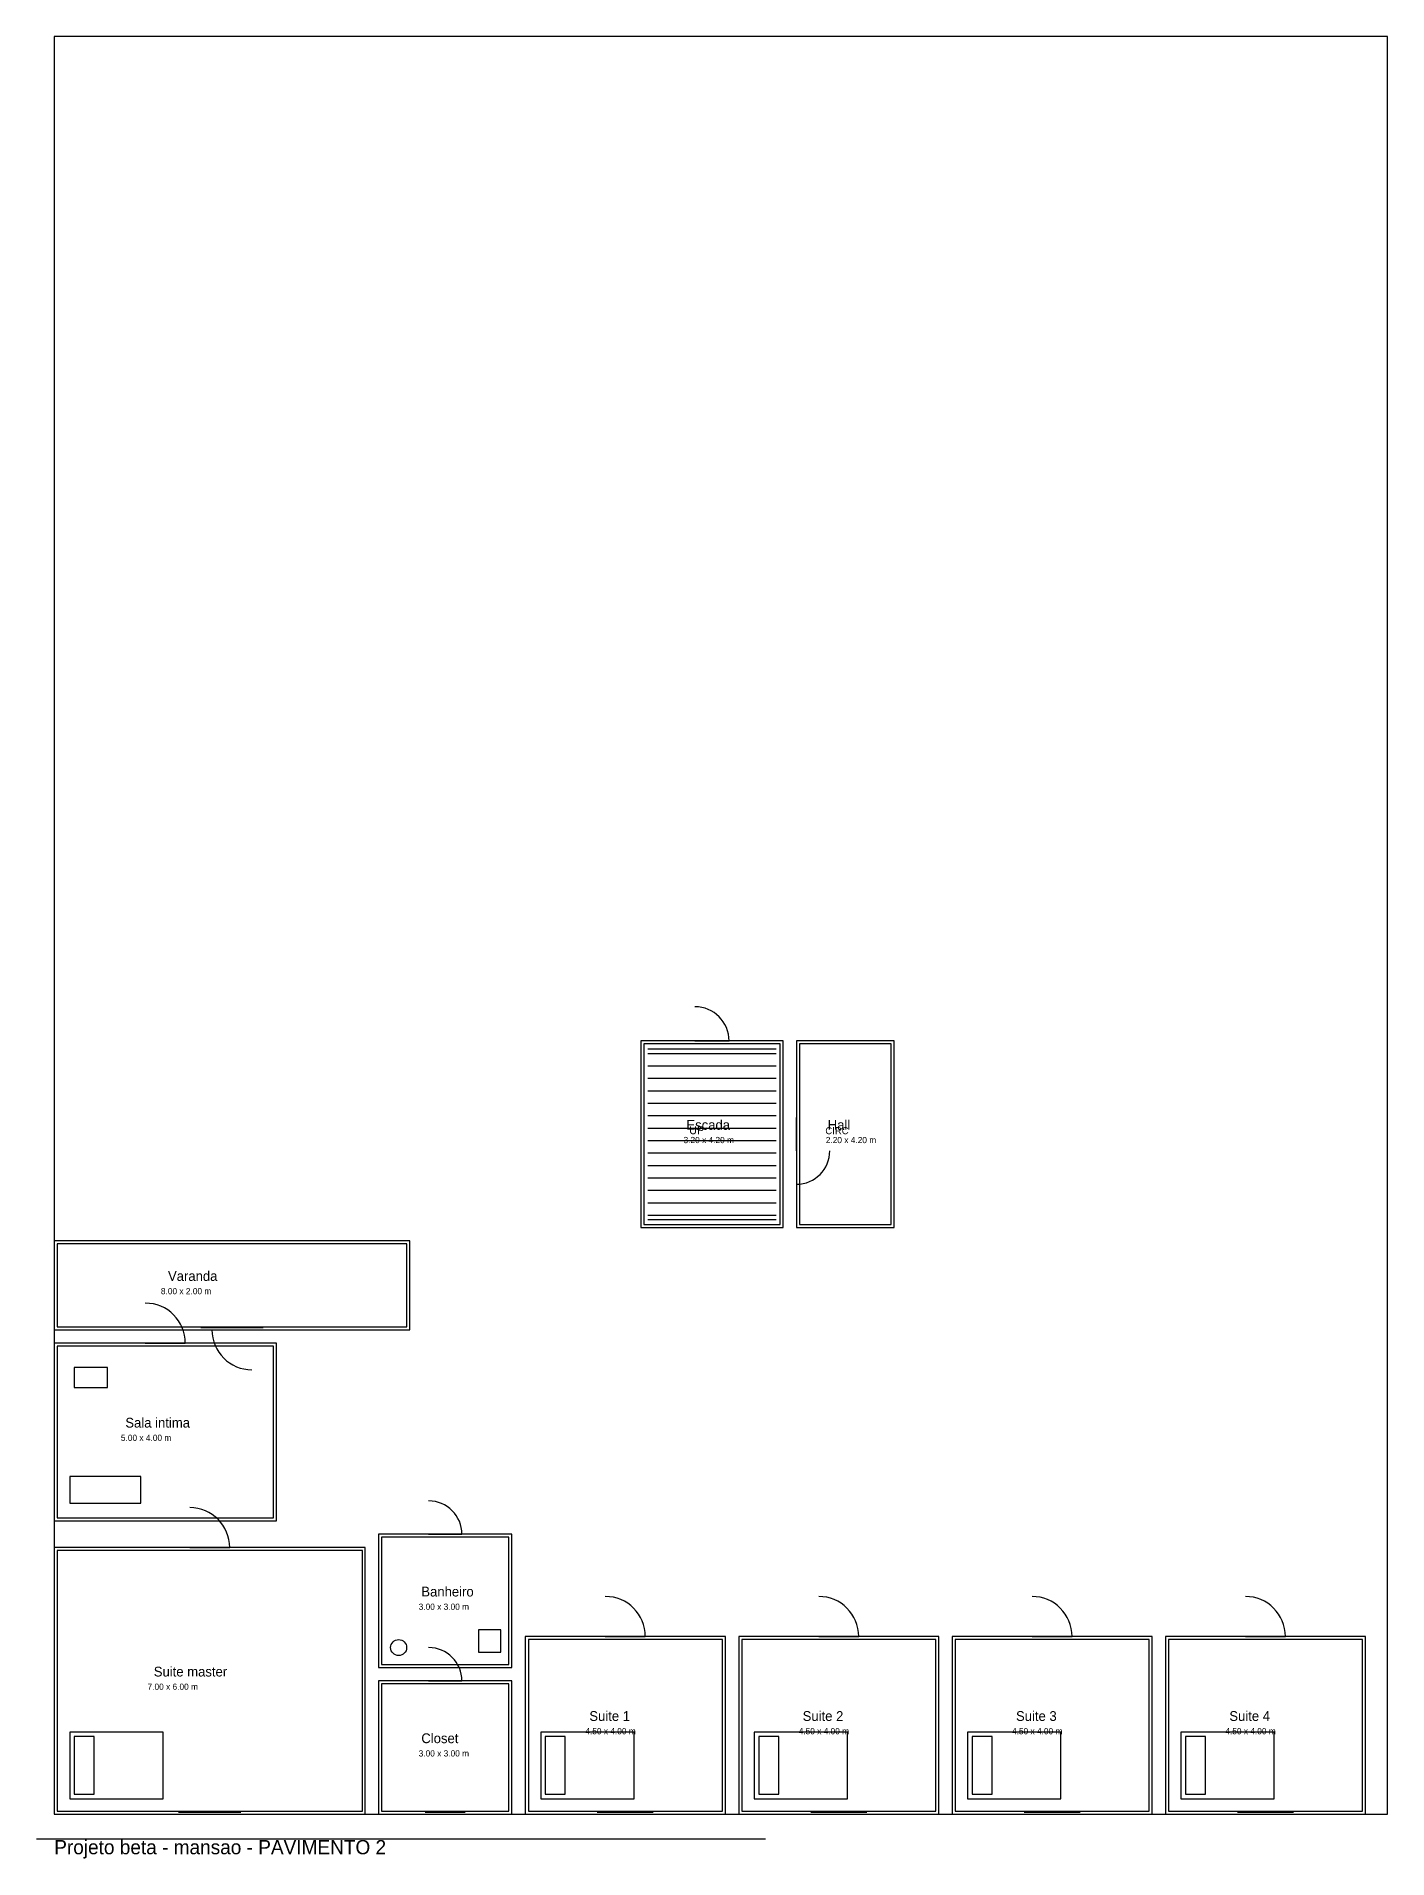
# Model space of a CAD drawing. Extents: x -0.8 to 30, y -1.7 to 84.5.
# Drawn here: x -0.4 to 30, y 43.5 to 84.5 of the extents above; entities that cross this region are included whole.
import ezdxf

# ---------------------------------------------------------------- set-up
doc = ezdxf.new("R2010")
doc.units = 0

msp = doc.modelspace()

# ---------------------------------------------------------------- linework, layer by layer
at = {"layer": 'DOORS', "color": 1}
for p, q in [((14.416, 61.9), (15.184, 61.9)), ((16.7, 59.425), (16.7, 60.175)), ((3.55, 55.4), (4.45, 55.4)), ((2.05, 55.1), (2.95, 55.1)), ((3.05, 50.5), (3.95, 50.5)), ((8.425, 50.8), (9.175, 50.8)), ((12.4, 48.5), (13.3, 48.5)), ((17.2, 48.5), (18.1, 48.5)), ((22, 48.5), (22.9, 48.5)), ((26.8, 48.5), (27.7, 48.5)), ((8.425, 47.5), (9.175, 47.5))]:
    msp.add_line(p, q, dxfattribs=at)
at = {"layer": 'DOORS', "color": 6}
for centre, radius, start, end in [((14.416, 61.9), 0.768, 0, 90), ((16.7, 59.425), 0.75, 270, 360), ((2.05, 55.1), 0.9, 0, 90), ((4.45, 55.4), 0.9, 180, 270), ((3.05, 50.5), 0.9, 0, 90), ((8.425, 50.8), 0.75, 0, 90), ((12.4, 48.5), 0.9, 0, 90), ((17.2, 48.5), 0.9, 0, 90), ((22, 48.5), 0.9, 0, 90), ((26.8, 48.5), 0.9, 0, 90), ((8.425, 47.5), 0.75, 0, 90)]:
    msp.add_arc(centre, radius, start, end, dxfattribs=at)
at = {"layer": 'FIXTURES', "color": 4}
for p, q in [((10.05, 48.65), (9.55, 48.65)), ((9.55, 48.65), (9.55, 48.15)), ((10.05, 48.15), (10.05, 48.65)), ((9.55, 48.15), (10.05, 48.15))]:
    msp.add_line(p, q, dxfattribs=at)
at = {"layer": 'FIXTURES', "color": 2}
msp.add_circle((7.75, 48.25), 0.18, dxfattribs=at)
at = {"layer": 'FURNITURE', "color": 6}
for p, q in [((1.2, 54.55), (0.45, 54.55)), ((0.45, 54.55), (0.45, 54.1)), ((1.2, 54.1), (1.2, 54.55)), ((0.45, 54.1), (1.2, 54.1)), ((1.95, 52.1), (0.35, 52.1)), ((0.35, 52.1), (0.35, 51.5)), ((1.95, 51.5), (1.95, 52.1)), ((0.35, 51.5), (1.95, 51.5)), ((2.45, 46.35), (0.35, 46.35)), ((0.35, 46.35), (0.35, 44.85)), ((2.45, 44.85), (2.45, 46.35)), ((13.05, 46.35), (10.95, 46.35)), ((10.95, 46.35), (10.95, 44.85)), ((13.05, 44.85), (13.05, 46.35)), ((17.85, 46.35), (15.75, 46.35)), ((15.75, 46.35), (15.75, 44.85)), ((17.85, 44.85), (17.85, 46.35)), ((22.65, 46.35), (20.55, 46.35)), ((20.55, 46.35), (20.55, 44.85)), ((22.65, 44.85), (22.65, 46.35)), ((27.45, 46.35), (25.35, 46.35)), ((25.35, 46.35), (25.35, 44.85)), ((27.45, 44.85), (27.45, 46.35)), ((0.35, 44.85), (2.45, 44.85)), ((10.95, 44.85), (13.05, 44.85)), ((15.75, 44.85), (17.85, 44.85)), ((20.55, 44.85), (22.65, 44.85)), ((25.35, 44.85), (27.45, 44.85))]:
    msp.add_line(p, q, dxfattribs=at)
at = {"layer": 'FURNITURE', "color": 8}
for p, q in [((0.9, 46.25), (0.45, 46.25)), ((0.45, 46.25), (0.45, 44.95)), ((0.9, 44.95), (0.9, 46.25)), ((11.5, 46.25), (11.05, 46.25)), ((11.05, 46.25), (11.05, 44.95)), ((11.5, 44.95), (11.5, 46.25)), ((16.3, 46.25), (15.85, 46.25)), ((15.85, 46.25), (15.85, 44.95)), ((16.3, 44.95), (16.3, 46.25)), ((21.1, 46.25), (20.65, 46.25)), ((20.65, 46.25), (20.65, 44.95)), ((21.1, 44.95), (21.1, 46.25)), ((25.9, 46.25), (25.45, 46.25)), ((25.45, 46.25), (25.45, 44.95)), ((25.9, 44.95), (25.9, 46.25)), ((0.45, 44.95), (0.9, 44.95)), ((11.05, 44.95), (11.5, 44.95)), ((15.85, 44.95), (16.3, 44.95)), ((20.65, 44.95), (21.1, 44.95)), ((25.45, 44.95), (25.9, 44.95))]:
    msp.add_line(p, q, dxfattribs=at)
at = {"layer": 'GUIDES', "color": 9}
msp.add_line((-0.4, 43.95), (16, 43.95), dxfattribs=at)
at = {"layer": 'PLOT', "color": 8}
for p, q in [((30, 84.5), (0, 84.5)), ((0, 84.5), (0, 44.5)), ((30, 44.5), (30, 84.5)), ((0, 44.5), (30, 44.5))]:
    msp.add_line(p, q, dxfattribs=at)
at = {"layer": 'STAIRS', "color": 4}
for p, q in [((13.36, 61.72), (16.24, 61.72)), ((13.36, 61.62), (16.24, 61.62)), ((13.36, 61.34), (16.24, 61.34)), ((13.36, 61.06), (16.24, 61.06)), ((13.36, 60.78), (16.24, 60.78)), ((13.36, 60.5), (16.24, 60.5)), ((13.36, 60.22), (16.24, 60.22)), ((13.36, 59.94), (16.24, 59.94)), ((13.36, 59.66), (16.24, 59.66)), ((13.36, 59.38), (16.24, 59.38)), ((13.36, 59.1), (16.24, 59.1)), ((13.36, 58.82), (16.24, 58.82)), ((13.36, 58.54), (16.24, 58.54)), ((13.36, 58.26), (16.24, 58.26)), ((13.36, 57.98), (16.24, 57.98)), ((13.36, 57.88), (16.24, 57.88))]:
    msp.add_line(p, q, dxfattribs=at)
at = {"layer": 'WALLS', "color": 7}
for p, q in [((16.4, 61.9), (13.2, 61.9)), ((13.2, 61.9), (13.2, 57.7)), ((16.4, 57.7), (16.4, 61.9)), ((18.9, 61.9), (16.7, 61.9)), ((16.7, 61.9), (16.7, 57.7)), ((18.9, 57.7), (18.9, 61.9)), ((8, 57.4), (0, 57.4)), ((0, 57.4), (0, 55.4)), ((8, 55.4), (8, 57.4)), ((13.2, 57.7), (16.4, 57.7)), ((16.7, 57.7), (18.9, 57.7)), ((0, 55.4), (8, 55.4)), ((5, 55.1), (0, 55.1)), ((0, 55.1), (0, 51.1)), ((5, 51.1), (5, 55.1)), ((0, 51.1), (5, 51.1)), ((7, 50.5), (0, 50.5)), ((0, 50.5), (0, 44.5)), ((7, 44.5), (7, 50.5)), ((10.3, 50.8), (7.3, 50.8)), ((7.3, 50.8), (7.3, 47.8)), ((10.3, 47.8), (10.3, 50.8)), ((15.1, 48.5), (10.6, 48.5)), ((10.6, 48.5), (10.6, 44.5)), ((15.1, 44.5), (15.1, 48.5)), ((19.9, 48.5), (15.4, 48.5)), ((15.4, 48.5), (15.4, 44.5)), ((19.9, 44.5), (19.9, 48.5)), ((24.7, 48.5), (20.2, 48.5)), ((20.2, 48.5), (20.2, 44.5)), ((24.7, 44.5), (24.7, 48.5)), ((29.5, 48.5), (25, 48.5)), ((25, 48.5), (25, 44.5)), ((29.5, 44.5), (29.5, 48.5)), ((7.3, 47.8), (10.3, 47.8)), ((10.3, 47.5), (7.3, 47.5)), ((7.3, 47.5), (7.3, 44.5)), ((10.3, 44.5), (10.3, 47.5)), ((0, 44.5), (7, 44.5)), ((7.3, 44.5), (10.3, 44.5)), ((10.6, 44.5), (15.1, 44.5)), ((15.4, 44.5), (19.9, 44.5)), ((20.2, 44.5), (24.7, 44.5)), ((25, 44.5), (29.5, 44.5))]:
    msp.add_line(p, q, dxfattribs=at)
at = {"layer": 'WALLS_INNER', "color": 8}
for p, q in [((16.332, 61.833), (13.268, 61.833)), ((13.268, 61.833), (13.268, 57.768)), ((16.332, 57.768), (16.332, 61.833)), ((18.832, 61.833), (16.767, 61.833)), ((16.767, 61.833), (16.767, 57.768)), ((18.832, 57.768), (18.832, 61.833)), ((13.268, 57.768), (16.332, 57.768)), ((16.767, 57.768), (18.832, 57.768)), ((7.933, 57.332), (0.068, 57.332)), ((0.068, 57.332), (0.068, 55.468)), ((7.933, 55.468), (7.933, 57.332)), ((0.068, 55.468), (7.933, 55.468)), ((4.933, 55.032), (0.068, 55.032)), ((0.068, 55.032), (0.068, 51.168)), ((4.933, 51.168), (4.933, 55.032)), ((0.068, 51.168), (4.933, 51.168)), ((6.933, 50.432), (0.068, 50.432)), ((0.068, 50.432), (0.068, 44.568)), ((6.933, 44.568), (6.933, 50.432)), ((10.232, 50.732), (7.367, 50.732)), ((7.367, 50.732), (7.367, 47.867)), ((10.232, 47.867), (10.232, 50.732)), ((15.033, 48.432), (10.668, 48.432)), ((10.668, 48.432), (10.668, 44.568)), ((15.033, 44.568), (15.033, 48.432)), ((19.833, 48.432), (15.468, 48.432)), ((15.468, 48.432), (15.468, 44.568)), ((19.833, 44.568), (19.833, 48.432)), ((24.633, 48.432), (20.268, 48.432)), ((20.268, 48.432), (20.268, 44.568)), ((24.633, 44.568), (24.633, 48.432)), ((29.433, 48.432), (25.068, 48.432)), ((25.068, 48.432), (25.068, 44.568)), ((29.433, 44.568), (29.433, 48.432)), ((7.367, 47.867), (10.232, 47.867)), ((10.232, 47.432), (7.367, 47.432)), ((7.367, 47.432), (7.367, 44.568)), ((10.232, 44.568), (10.232, 47.432)), ((0.068, 44.568), (6.933, 44.568)), ((7.367, 44.568), (10.232, 44.568)), ((10.668, 44.568), (15.033, 44.568)), ((15.468, 44.568), (19.833, 44.568)), ((20.268, 44.568), (24.633, 44.568)), ((25.068, 44.568), (29.433, 44.568))]:
    msp.add_line(p, q, dxfattribs=at)
at = {"layer": 'WINDOWS', "color": 5}
for p, q in [((3.3, 55.45), (4.7, 55.45)), ((2.8, 44.55), (4.2, 44.55)), ((8.35, 44.55), (9.25, 44.55)), ((12.22, 44.55), (13.48, 44.55)), ((17.02, 44.55), (18.28, 44.55)), ((21.82, 44.55), (23.08, 44.55)), ((26.62, 44.55), (27.88, 44.55))]:
    msp.add_line(p, q, dxfattribs=at)

# ---------------------------------------------------------------- texts
at = {"layer": 'STAIRS', "color": 1}
msp.add_text('UP', height=0.18, dxfattribs=at).set_placement((14.288, 59.8))
at = {"layer": 'TEXT', "color": 2}
for s, p in [('Escada', (14.224, 59.9)), ('Hall', (17.404, 59.9)), ('Varanda', (2.56, 56.5)), ('Sala intima', (1.6, 53.2)), ('Banheiro', (8.26, 49.4)), ('Suite master', (2.24, 47.6)), ('Suite 1', (12.04, 46.6)), ('Suite 2', (16.84, 46.6)), ('Suite 3', (21.64, 46.6)), ('Suite 4', (26.44, 46.6)), ('Closet', (8.26, 46.1))]:
    msp.add_text(s, height=0.22, dxfattribs=at).set_placement(p)
at = {"layer": 'TEXT', "color": 5}
msp.add_text('CIRC', height=0.16, dxfattribs=at).set_placement((17.35, 59.8))
at = {"layer": 'TEXT', "color": 8}
for s, p in [('3.20 x 4.20 m', (14.16, 59.6)), ('2.20 x 4.20 m', (17.36, 59.6)), ('8.00 x 2.00 m', (2.4, 56.2)), ('5.00 x 4.00 m', (1.5, 52.9)), ('3.00 x 3.00 m', (8.2, 49.1)), ('7.00 x 6.00 m', (2.1, 47.3)), ('4.50 x 4.00 m', (11.95, 46.3)), ('4.50 x 4.00 m', (16.75, 46.3)), ('4.50 x 4.00 m', (21.55, 46.3)), ('4.50 x 4.00 m', (26.35, 46.3)), ('3.00 x 3.00 m', (8.2, 45.8))]:
    msp.add_text(s, height=0.14, dxfattribs=at).set_placement(p)
at = {"layer": 'TEXT', "color": 3}
msp.add_text('Projeto beta - mansao - PAVIMENTO 2', height=0.32, dxfattribs=at).set_placement((0, 43.6))

doc.saveas('drawing.dxf')
